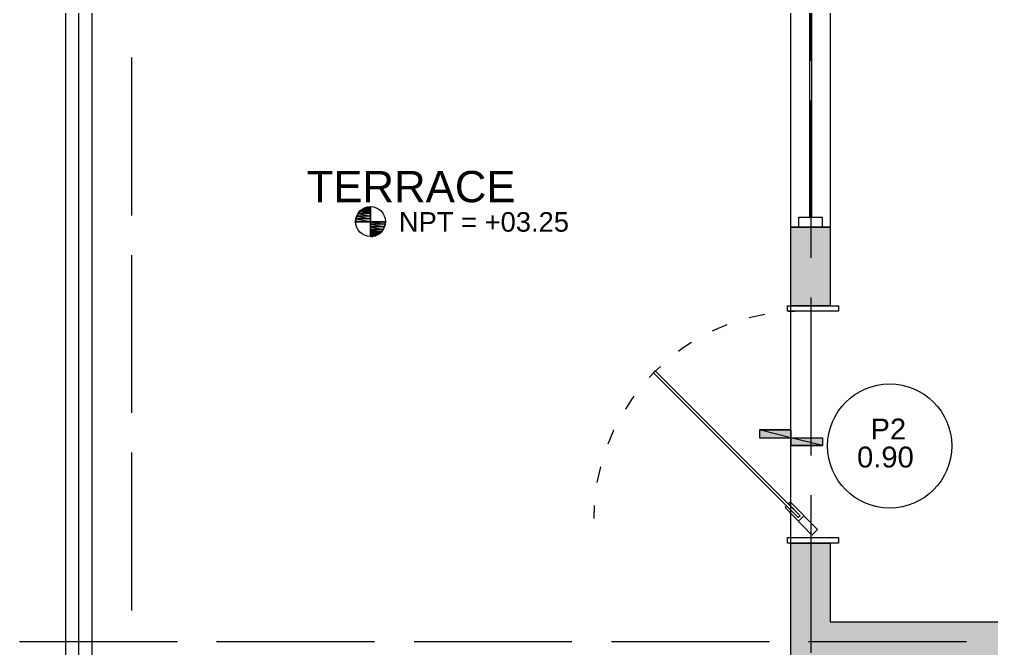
# Model space of a CAD drawing. Header units: metres. Extents: x 14 to 155, y 0 to 125.
# Drawn here: x 51.868 to 55.562, y 107.486 to 109.877 of the extents above; entities that cross this region are included whole.
import ezdxf

# ---------------------------------------------------------------- set-up
doc = ezdxf.new("R2010")
doc.units = ezdxf.units.M
doc.layers.add('PDF_Geometry', color=7, linetype='Continuous', true_color=0xc0c0c0)
doc.layers.add('PDF_Solid Fills', color=7, linetype='Continuous')
doc.layers.add('PDF_Text', color=255, linetype='Continuous')
doc.styles.add('PDF Arial', font='arial.ttf')

msp = doc.modelspace()

# ---------------------------------------------------------------- linework, layer by layer
at = {"layer": 'PDF_Geometry', "color": 0, "lineweight": 5}
for points in [[(54.7995, 106.2418), (52.0436, 106.2417), (52.0434, 112.3871), (60.0708, 112.3874), (60.0709, 111.1887), (59.8964, 111.1887)], [(54.7994, 107.8869), (54.7994, 108.7879)]]:
    msp.add_lwpolyline(points, dxfattribs=at)
at = {"layer": 'PDF_Geometry', "color": 0, "lineweight": 0}
for points in [[(52.1428, 106.3905), (52.0932, 106.3905), (52.093, 112.2382), (52.1426, 112.2382)], [(54.8698, 109.1256), (54.8793, 109.1256), (54.8793, 110.5499), (54.8697, 110.5499)], [(53.151, 109.1287), (53.2022, 109.1192), (53.1478, 109.1192)], [(53.1557, 109.14), (53.2022, 109.1287), (53.151, 109.1287)], [(53.2022, 109.1287), (53.151, 109.1287), (53.2022, 109.1192)], [(53.1621, 109.1479), (53.2022, 109.14), (53.1557, 109.14)], [(53.2022, 109.14), (53.1557, 109.14), (53.2022, 109.1287)], [(53.1702, 109.1544), (53.2022, 109.148), (53.1621, 109.148)], [(53.2022, 109.1479), (53.1621, 109.1479), (53.2022, 109.14)], [(53.1813, 109.1592), (53.2022, 109.1544), (53.1702, 109.1544)], [(53.2022, 109.1544), (53.1702, 109.1544), (53.2022, 109.148)], [(53.191, 109.1624), (53.2022, 109.1592), (53.1813, 109.1592)], [(53.2022, 109.1592), (53.1813, 109.1592), (53.2022, 109.1544)], [(53.2022, 109.164), (53.2022, 109.1624), (53.191, 109.1624)], [(53.2022, 109.1624), (53.191, 109.1624), (53.2022, 109.1592)], [(53.1478, 109.1192), (53.2022, 109.108), (53.1462, 109.108)], [(53.2022, 109.1192), (53.1478, 109.1192), (53.2022, 109.108)], [(53.2582, 109.108), (53.2022, 109.108), (53.2582, 109.0984)], [(53.2022, 109.108), (53.2582, 109.0984), (53.2022, 109.0984)], [(53.2582, 109.0984), (53.2022, 109.0984), (53.255, 109.0888)], [(53.2022, 109.0984), (53.255, 109.0888), (53.2022, 109.0888)], [(54.9178, 109.0873), (54.8297, 109.0873), (54.8297, 109.1257), (54.9178, 109.1257)], [(53.2549, 109.0888), (53.2022, 109.0888), (53.2502, 109.0792)], [(53.2022, 109.0888), (53.2502, 109.0792), (53.2022, 109.0792)], [(53.2502, 109.0791), (53.2022, 109.0791), (53.2454, 109.0712)], [(53.2022, 109.0791), (53.2454, 109.0712), (53.2022, 109.0712)], [(53.2454, 109.0712), (53.2022, 109.0712), (53.239, 109.0648)], [(53.2022, 109.0712), (53.239, 109.0648), (53.2022, 109.0648)], [(53.239, 109.0648), (53.2022, 109.0648), (53.231, 109.06)], [(53.2022, 109.0648), (53.231, 109.06), (53.2022, 109.06)], [(53.2309, 109.06), (53.2022, 109.06), (53.2214, 109.0552)], [(53.2022, 109.06), (53.2214, 109.0552), (53.2022, 109.0552)], [(53.2118, 109.0519), (53.2022, 109.0519), (53.2022, 109.0551)], [(53.2022, 109.0551), (53.2214, 109.0551), (53.2117, 109.0519)], [(53.2022, 109.0519), (53.2117, 109.0519)], [(53.2118, 109.0519), (53.2022, 109.0519)], [(54.7865, 108.788), (54.9801, 108.788), (54.9801, 108.7688), (54.7865, 108.7688)], [(54.284, 108.5415), (54.8345, 107.991), (54.8266, 107.9846), (54.2776, 108.5335)], [(54.6793, 108.2871), (54.7993, 108.2871), (54.6793, 108.3174)], [(54.7993, 108.2871), (54.6793, 108.3174), (54.7993, 108.3174)], [(54.9194, 108.2583), (54.7994, 108.2583), (54.7994, 108.3175), (54.6794, 108.3175), (54.6794, 108.2871), (54.9194, 108.2871)], [(54.7994, 108.2583), (54.9194, 108.2583), (54.7994, 108.2871)], [(54.9194, 108.2583), (54.7994, 108.2871), (54.9194, 108.2871)], [(54.8794, 107.9174), (54.9002, 107.9382), (54.7977, 108.0422), (54.7897, 108.0358), (54.8345, 107.991), (54.8266, 107.9846), (54.7834, 108.0278), (54.777, 108.0215)], [(54.7865, 107.9077), (54.9801, 107.9077), (54.9801, 107.8869), (54.7865, 107.8869)]]:
    msp.add_lwpolyline(points, close=True, dxfattribs=at)
at = {"layer": 'PDF_Geometry', "color": 0, "lineweight": 5}
for points in [[(54.7993, 110.5884), (54.9481, 110.5884), (54.9481, 109.0873), (54.7993, 109.0873)], [(54.7993, 109.0873), (54.9481, 109.0873), (54.9481, 108.788), (54.7994, 108.788)], [(54.7995, 106.1874), (54.7994, 107.8869), (54.9482, 107.8869), (54.9482, 107.5877), (58.946, 107.5878), (58.9461, 104.9889), (58.7972, 104.9889), (58.7971, 107.4373), (54.9482, 107.4372), (54.9482, 106.1874)]]:
    msp.add_lwpolyline(points, close=True, dxfattribs=at)
at = {"layer": 'PDF_Geometry', "color": 0, "lineweight": 0}
for points in [[(54.8745, 110.3195), (54.8745, 109.7194)], [(52.0435, 109.7145), (52.0435, 109.8729)], [(52.2931, 109.7321), (52.2931, 109.132)], [(52.0435, 109.476), (52.0435, 109.6361)], [(54.8745, 109.5706), (54.8745, 108.9704)], [(52.0435, 109.2391), (52.0435, 109.3976)], [(52.0435, 109.0007), (52.0435, 109.1592)], [(53.2022, 109.164), (53.2022, 109.0519)], [(53.1462, 109.108), (53.2582, 109.108)], [(52.2931, 108.9815), (52.2931, 108.3814)], [(52.0436, 108.7623), (52.0435, 108.9207)], [(54.8745, 108.82), (54.8746, 108.2198)], [(54.8377, 108.7688), (54.7897, 108.7656)], [(54.7001, 108.7559), (54.6408, 108.7431)], [(54.5561, 108.716), (54.5049, 108.6952), (54.5001, 108.692)], [(52.0436, 108.5238), (52.0436, 108.6822)], [(54.4216, 108.6488), (54.3864, 108.6263), (54.372, 108.6152)], [(54.3032, 108.5575), (54.2808, 108.5383), (54.26, 108.5159)], [(52.0436, 108.2854), (52.0436, 108.4454)], [(54.2024, 108.4455), (54.1929, 108.4326), (54.1705, 108.3959)], [(54.1256, 108.3174), (54.124, 108.3126), (54.1032, 108.263)], [(52.0436, 108.0485), (52.0436, 108.2069)], [(52.2931, 108.2309), (52.2932, 107.6308)], [(54.076, 108.1766), (54.0615, 108.1173)], [(54.8746, 108.0694), (54.8746, 107.4693)], [(54.052, 108.0294), (54.0504, 107.9798)], [(54.8282, 107.9702), (54.849, 107.991)], [(52.0436, 107.81), (52.0436, 107.9685)], [(52.0436, 107.5716), (52.0436, 107.7301)], [(51.8675, 107.5124), (52.4677, 107.5124)], [(52.6164, 107.5124), (53.2166, 107.5124)], [(53.367, 107.5124), (53.9672, 107.5124)], [(54.1176, 107.5124), (54.7177, 107.5125)], [(54.8666, 107.5125), (55.4667, 107.5125)], [(52.0436, 107.3331), (52.0436, 107.4916)]]:
    msp.add_lwpolyline(points, dxfattribs=at)
for centre, radius in [((53.2014, 109.1088), 0.0568), ((55.1746, 108.2559), 0.236)]:
    msp.add_circle(centre, radius, dxfattribs=at)
at = {"layer": 'PDF_Solid Fills', "color": 0, "transparency": 33554559}
for points in [[(53.1478, 109.1191), (53.2022, 109.1191), (53.151, 109.1287)], [(53.151, 109.1287), (53.2022, 109.1287), (53.1557, 109.14)], [(53.151, 109.1287), (53.2022, 109.1191), (53.2022, 109.1287)], [(53.1557, 109.14), (53.2022, 109.1287), (53.2022, 109.14)], [(53.1558, 109.14), (53.2022, 109.14), (53.1622, 109.148)], [(53.1621, 109.148), (53.2022, 109.148), (53.1701, 109.1544)], [(53.1622, 109.148), (53.2022, 109.14), (53.2022, 109.148)], [(53.1701, 109.1544), (53.2022, 109.1544), (53.1813, 109.1592)], [(53.1701, 109.1544), (53.2022, 109.148), (53.2022, 109.1544)], [(53.1813, 109.1593), (53.2022, 109.1593), (53.191, 109.1624)], [(53.1813, 109.1592), (53.2022, 109.1544), (53.2022, 109.1592)], [(53.191, 109.1624), (53.2022, 109.1624), (53.2022, 109.164)], [(53.191, 109.1624), (53.2022, 109.1593), (53.2022, 109.1624)], [(53.1462, 109.108), (53.2022, 109.108), (53.1478, 109.1192)], [(53.1478, 109.1192), (53.2022, 109.108), (53.2022, 109.1192)], [(53.2022, 109.108), (53.2582, 109.0984), (53.2582, 109.108)], [(53.2022, 109.0984), (53.2582, 109.0984), (53.2022, 109.108)], [(53.2022, 109.0984), (53.2549, 109.0887), (53.2582, 109.0984)], [(53.2022, 109.0887), (53.2549, 109.0887), (53.2022, 109.0984)], [(53.2022, 109.0888), (53.2502, 109.0791), (53.2549, 109.0888)], [(53.2022, 109.0791), (53.2502, 109.0791), (53.2022, 109.0888)], [(53.2022, 109.0791), (53.2454, 109.0712), (53.2502, 109.0791)], [(53.2022, 109.0712), (53.2454, 109.0712), (53.2022, 109.0791)], [(53.2022, 109.0712), (53.2389, 109.0648), (53.2454, 109.0712)], [(53.2022, 109.0648), (53.2389, 109.0648), (53.2022, 109.0712)], [(53.2022, 109.0648), (53.2309, 109.06), (53.2389, 109.0648)], [(53.2022, 109.06), (53.2309, 109.06), (53.2022, 109.0648)], [(53.2022, 109.06), (53.2213, 109.0552), (53.2309, 109.06)], [(53.2022, 109.0552), (53.2213, 109.0552), (53.2022, 109.06)], [(53.2022, 109.0552), (53.2117, 109.052), (53.2213, 109.0552)], [(53.2022, 109.0519), (53.2117, 109.0519), (53.2022, 109.0551)], [(54.9481, 109.0873), (54.7993, 109.0873), (54.9481, 108.788)], [(54.7993, 109.0873), (54.9481, 108.788), (54.7994, 108.788)], [(54.6794, 108.3174), (54.7994, 108.2871), (54.7994, 108.3174)], [(54.6794, 108.2871), (54.7994, 108.2871), (54.6794, 108.3174)], [(54.7993, 108.2871), (54.9194, 108.2582), (54.9194, 108.2871)], [(54.7993, 108.2582), (54.9194, 108.2582), (54.7993, 108.2871)], [(54.9482, 107.8869), (54.7994, 107.8869), (54.9482, 107.5877)], [(54.7994, 107.8869), (54.9482, 107.5877), (54.7994, 107.5877)], [(58.9459, 107.5878), (54.7993, 107.5877), (58.9459, 107.4373)], [(54.7993, 107.5877), (58.9459, 107.4373), (54.7993, 107.4372)]]:
    msp.add_solid(points, dxfattribs=at)

# ---------------------------------------------------------------- texts
at = {"layer": 'PDF_Text', "color": 0, "attachment_point": 7, "rotation": 0.0022, "style": 'PDF Arial'}
for s, insert, char_height in [('TERRACE', (52.9589, 109.1804), 0.11895), ('NPT = +03.25', (53.3094, 109.0692), 0.074346), ('P2', (55.1018, 108.2807), 0.0793), ('0.90', (55.0507, 108.173), 0.0793)]:
    msp.add_mtext(s, dxfattribs=dict(at, insert=insert, char_height=char_height))

doc.saveas('drawing.dxf')
